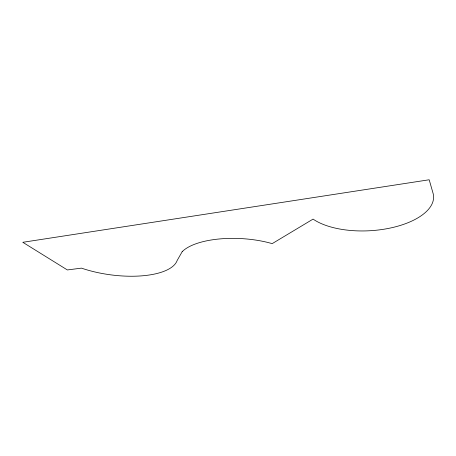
<?xml version="1.0" encoding="UTF-8"?>
<svg xmlns="http://www.w3.org/2000/svg" width="456" height="456" viewBox="0 0 456 456"><rect width="100%" height="100%" fill="white"/><g stroke="black" fill="none" stroke-linecap="round" stroke-linejoin="round"><path stroke-width="0.68" d="M182.178 251.695L177.139 260.513A64.877 25.262 7.8 0 1 81.459 268.134L67.357 269.946L22.8 242.296L429.187 179.767L433.2 193.777A65.567 30.774 -3.2 0 1 390.034 228.091A65.567 30.774 -3.2 0 1 313.067 219.108L272.186 243.635A61.554 24.219 3.1 0 0 182.178 251.695"/></g></svg>
